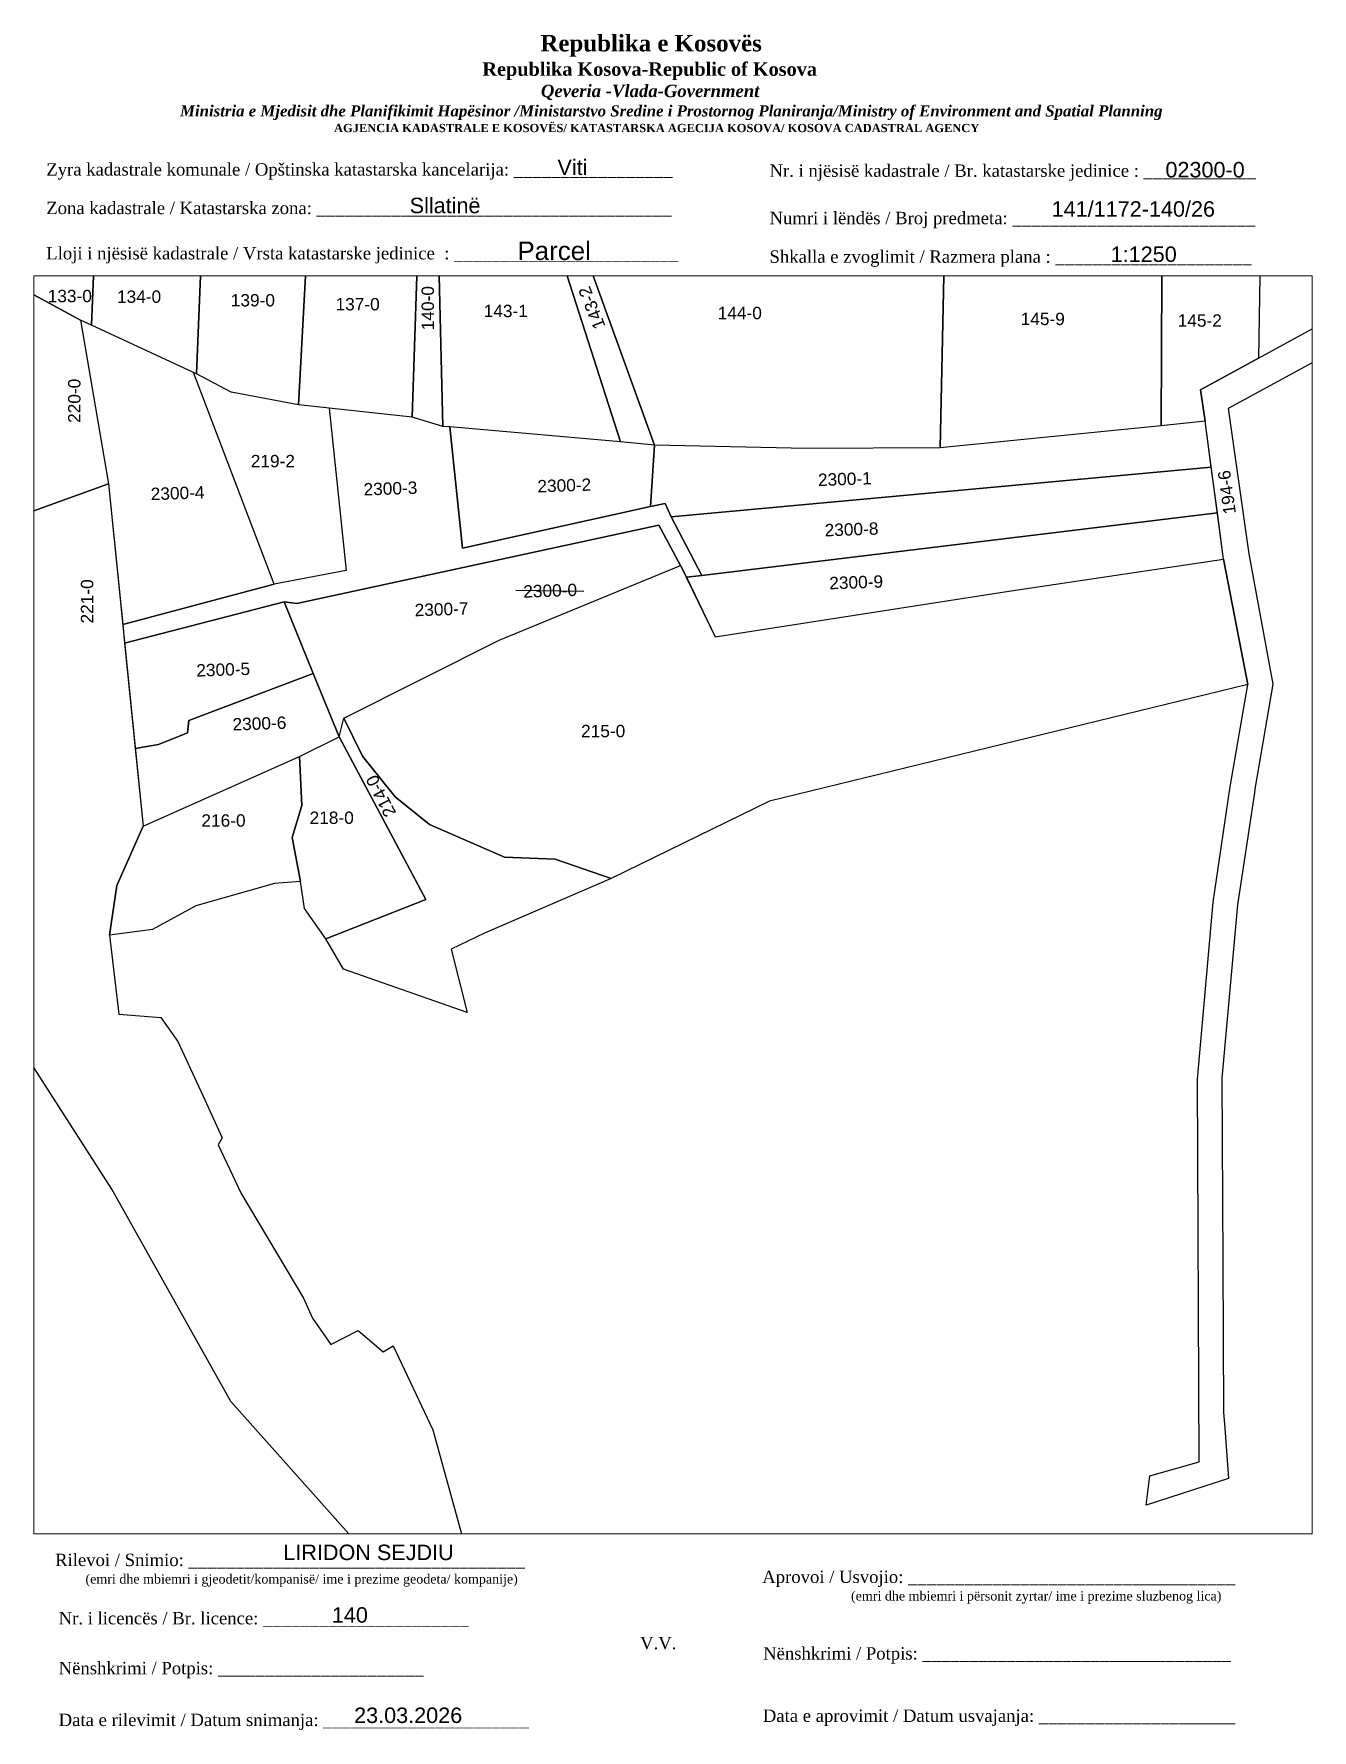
# Paper-space layout 'Manuali (2)' of a CAD drawing. Header units: metres, sheet in millimetres. Extents: x 1 to 208, y 2 to 276.
# The model-space entities are those that its viewports show. They can reach past a viewport. Long polylines and large blocks are cut down to what shows.
import ezdxf
from ezdxf.enums import TextEntityAlignment as Align

# ---------------------------------------------------------------- set-up
doc = ezdxf.new("R2010")
doc.units = ezdxf.units.M
doc.layers.get('0').update_dxf_attribs({"lineweight": 0})
for name, color, linetype, lineweight in [('Korniza e jashtme', 7, 'Continuous', 0), ('Ndarjet', 1, 'Continuous', 0), ('Nr-Ri', 1, 'Continuous', 0), ('Parcela Baze', 7, 'Continuous', 0)]:
    doc.layers.add(name, color=color, linetype=linetype, lineweight=lineweight)
for name, color, linetype in [('ParcelGeomView', 253, 'Continuous'), ('SLLATIN_A10_PAR_PARCEL_TXT', 252, 'Continuous'), ('V-NODE', 1, 'Continuous')]:
    doc.layers.add(name, color=color, linetype=linetype)
doc.styles.get("Standard").update_dxf_attribs({"font": 'arial.ttf'})

msp = doc.modelspace()

# ---------------------------------------------------------------- linework, layer by layer
at = {"layer": 'Ndarjet', "color": 1, "flags": 128}
for points in [[(7524452.24, 4692066.95), (7524449.65, 4692091.45)], [(7524491.02, 4692087.78), (7524490.24, 4692075.35)], [(7524494.42, 4692073.28), (7524539.86, 4692077.48), (7524603.55, 4692083.35)], [(7524493.2, 4692076), (7524490.24, 4692075.35), (7524452.24, 4692066.95)], [(7524493.2, 4692076), (7524494.42, 4692073.28), (7524500.62, 4692061.46)], [(7524497.47, 4692061.08), (7524500.62, 4692061.46), (7524604.8, 4692074.11)]]:
    msp.add_lwpolyline(points, dxfattribs=at)
for points, elevation in [([(7524383.94, 4692047.79), (7524416.18, 4692056.11), (7524418.75, 4692055.77), (7524491.88, 4692071.61), (7524496.31, 4692063.46)], 557.53), ([(7524383.57, 4692051.55), (7524414.2, 4692059.66)], 557.61), ([(7524416.18, 4692056.11), (7524422.08, 4692041.64), (7524427.31, 4692028.83)], 556.46), ([(7524422.08, 4692041.64), (7524396.92, 4692032.14), (7524396.69, 4692029.66), (7524390.78, 4692027.27), (7524386.09, 4692026.47)], 556.03)]:
    msp.add_lwpolyline(points, dxfattribs=dict(at, elevation=elevation))
at = {"layer": 'Parcela Baze', "flags": 128}
msp.add_lwpolyline([(7524375.05, 4692113.02), (7524377.27, 4692112.04), (7524397.85, 4692102.48), (7524414.2, 4692059.66), (7524428.71, 4692062.44), (7524425.27, 4692095.24), (7524442.08, 4692093.42), (7524448.26, 4692091.56), (7524449.65, 4692091.45), (7524484.16, 4692088.43), (7524491.02, 4692087.78), (7524521.73, 4692087.12), (7524548.8, 4692087.21), (7524593.45, 4692091.67), (7524602.31, 4692092.6), (7524606.06, 4692064.76), (7524562.63, 4692058.27), (7524503.32, 4692049.05), (7524496.31, 4692063.46), (7524459.65, 4692048.34), (7524428.22, 4692032.61), (7524427.31, 4692028.83), (7524419.32, 4692024.85), (7524387.68, 4692010.77), (7524380.69, 4692079.98), (7524375.05, 4692113.02)], dxfattribs=at)
at = {"layer": 'ParcelGeomView'}
for points in [[(7524377.27, 4692112.04), (7524379.8, 4692176.67), (7524380.48, 4692232.96), (7524381.85, 4692307.82), (7524382, 4692316.26), (7524386.11, 4692316.15), (7524389.34, 4692315.98), (7524393.02, 4692316.15), (7524407.65, 4692316.59), (7524405.6, 4692276.06), (7524404.82, 4692260.46), (7524398.47, 4692102.19), (7524397.85, 4692102.48), (7524377.27, 4692112.04)], [(7524407.65, 4692316.59), (7524428.32, 4692314.84), (7524421.41, 4692138.52), (7524419.11, 4692095.91), (7524405.5, 4692098.48), (7524398.47, 4692102.19), (7524404.82, 4692260.46), (7524405.6, 4692276.06), (7524407.65, 4692316.59)], [(7524450.87, 4692312.93), (7524445.51, 4692189.28), (7524443.69, 4692141.47), (7524442.08, 4692093.42), (7524425.27, 4692095.24), (7524419.11, 4692095.91), (7524421.41, 4692138.52), (7524428.32, 4692314.84), (7524450.87, 4692312.93)], [(7524351.52, 4692126.98), (7524352.2, 4692130.38), (7524352.58, 4692131.2), (7524353.91, 4692136.29), (7524354.05, 4692153.26), (7524355.4, 4692198.75), (7524357.08, 4692237.91), (7524359.03, 4692275.83), (7524360.27, 4692294.45), (7524360.47, 4692308.59), (7524381.85, 4692307.82), (7524380.48, 4692232.96), (7524379.8, 4692176.67), (7524377.27, 4692112.04), (7524375.05, 4692113.02), (7524362.71, 4692119.73), (7524354.92, 4692124.99), (7524351.52, 4692126.98)], [(7524471.47, 4692141.99), (7524480.31, 4692310.91), (7524553.46, 4692309.43), (7524550.16, 4692152.39), (7524548.8, 4692087.21), (7524521.73, 4692087.12), (7524491.02, 4692087.78), (7524471.47, 4692141.99)], [(7524596.68, 4692307.66), (7524615.99, 4692306.87), (7524613.13, 4692105.36), (7524601.41, 4692098.95), (7524602.31, 4692092.6), (7524593.45, 4692091.67), (7524593.62, 4692140.41), (7524593.87, 4692155.67), (7524594.68, 4692202.21), (7524595.57, 4692253.23), (7524596.68, 4692307.66)], [(7524550.16, 4692152.39), (7524562.13, 4692153.08), (7524593.87, 4692155.67), (7524593.62, 4692140.41), (7524593.45, 4692091.67), (7524548.8, 4692087.21), (7524550.16, 4692152.39)], [(7524447.11, 4692138.12), (7524448.26, 4692091.56), (7524442.08, 4692093.42), (7524443.69, 4692141.47), (7524447.11, 4692138.12)], [(7524467.19, 4692141.32), (7524484.16, 4692088.43), (7524449.65, 4692091.45), (7524448.26, 4692091.56), (7524447.11, 4692138.12), (7524467.19, 4692141.32)], [(7524467.19, 4692141.32), (7524471.47, 4692141.99), (7524491.02, 4692087.78), (7524484.16, 4692088.43), (7524467.19, 4692141.32)], [(7524362.71, 4692119.73), (7524375.05, 4692113.02), (7524380.69, 4692079.98), (7524357.13, 4692071.39), (7524345.31, 4692083.93), (7524333.83, 4692105.77), (7524362.71, 4692119.73)], [(7524610.92, 4692039.41), (7524514.26, 4692015.82), (7524482.25, 4692000.18), (7524470.96, 4692004.12), (7524460.75, 4692004.52), (7524445.59, 4692011.13), (7524438.62, 4692016.69), (7524432.01, 4692024.89), (7524428.22, 4692032.61), (7524459.65, 4692048.34), (7524496.31, 4692063.46), (7524503.32, 4692049.05), (7524562.63, 4692058.27), (7524606.06, 4692064.76), (7524610.92, 4692039.41)], [(7524428.22, 4692032.61), (7524432.01, 4692024.89), (7524438.62, 4692016.69), (7524445.59, 4692011.13), (7524460.75, 4692004.52), (7524470.96, 4692004.12), (7524482.25, 4692000.18), (7524456.69, 4691989.13), (7524449.93, 4691985.92), (7524453.17, 4691973.12), (7524428.19, 4691981.87), (7524424.64, 4691988.02), (7524444.83, 4691995.97), (7524427.31, 4692028.83), (7524428.22, 4692032.61)], [(7524427.31, 4692028.83), (7524444.83, 4691995.97), (7524424.64, 4691988.02), (7524420.28, 4691994.14), (7524419.52, 4691999.58), (7524417.82, 4692008.49), (7524419.74, 4692014.92), (7524419.32, 4692024.85), (7524427.31, 4692028.83)], [(7524419.52, 4691999.58), (7524414.22, 4691999.2), (7524398.32, 4691994.66), (7524389.61, 4691989.92), (7524380.92, 4691988.73), (7524382.41, 4691998.79), (7524387.68, 4692010.77), (7524419.32, 4692024.85), (7524419.74, 4692014.92), (7524417.82, 4692008.49), (7524419.52, 4691999.58)]]:
    msp.add_lwpolyline(points, close=True, dxfattribs=at)
for points in [[(7524357.13, 4692071.39), (7524380.69, 4692079.98), (7524387.68, 4692010.77), (7524382.41, 4691998.79), (7524380.92, 4691988.73), (7524382.77, 4691972.79), (7524391.24, 4691972.07), (7524394.69, 4691967.25), (7524400.13, 4691955.43), (7524403.68, 4691947.76), (7524402.83, 4691946.4), (7524407.51, 4691936.55), (7524420.07, 4691915.39), (7524421.92, 4691911.31), (7524425.62, 4691906), (7524431.17, 4691908.84), (7524436.23, 4691904.52), (7524438.21, 4691905.75), (7524446.22, 4691888.78), (7524452.52, 4691865.93)], [(7524433.58, 4691862.9), (7524405.41, 4691894.51), (7524381.38, 4691937.39), (7524345.8, 4691993.02)], [(7524625.73, 4692105.42), (7524607, 4692095.16), (7524611.13, 4692065.79), (7524616, 4692039.45), (7524612.38, 4692018.25), (7524612.28, 4692017.5), (7524608.88, 4691994.84), (7524605.67, 4691959.81), (7524605.87, 4691922.68), (7524606.04, 4691892.25), (7524606.28, 4691889.12), (7524607.06, 4691878.96), (7524590.4, 4691873.54), (7524591.11, 4691879.47), (7524601.09, 4691882.28), (7524600.8, 4691959.61), (7524603.91, 4691995.44), (7524607.34, 4692018.29), (7524610.92, 4692039.41), (7524606.06, 4692064.76), (7524602.31, 4692092.6), (7524601.41, 4692098.95), (7524613.13, 4692105.36), (7524624.52, 4692111.59), (7524633.15, 4692110.61)]]:
    msp.add_lwpolyline(points, dxfattribs=at)
at = {"layer": 'V-NODE'}
msp.add_line((7524463.01, 4692058.48), (7524476.74, 4692058.25), dxfattribs=at)
at = {"layer": 'V-NODE', "flags": 128}
for points in [[(7524397.85, 4692102.48), (7524377.27, 4692112.04), (7524375.05, 4692113.02), (7524380.69, 4692079.98), (7524383.56, 4692051.55), (7524414.2, 4692059.66)], [(7524449.65, 4692091.45), (7524448.26, 4692091.56), (7524442.08, 4692093.42), (7524425.27, 4692095.24), (7524428.71, 4692062.44), (7524414.2, 4692059.66), (7524383.56, 4692051.55), (7524383.94, 4692047.79), (7524416.18, 4692056.11), (7524418.75, 4692055.77), (7524491.88, 4692071.61), (7524496.31, 4692063.46), (7524497.47, 4692061.08), (7524500.62, 4692061.46), (7524494.42, 4692073.28), (7524493.2, 4692076), (7524490.24, 4692075.35), (7524452.24, 4692066.95)], [(7524603.55, 4692083.35), (7524602.31, 4692092.6), (7524593.45, 4692091.67), (7524548.8, 4692087.21), (7524521.73, 4692087.12), (7524491.02, 4692087.78), (7524490.24, 4692075.35), (7524493.2, 4692076), (7524494.42, 4692073.28), (7524539.86, 4692077.48)], [(7524491.02, 4692087.78), (7524484.16, 4692088.43), (7524449.65, 4692091.45), (7524452.24, 4692066.95), (7524490.24, 4692075.35)], [(7524604.8, 4692074.11), (7524603.55, 4692083.35), (7524539.86, 4692077.48), (7524494.42, 4692073.28), (7524500.62, 4692061.46)], [(7524459.65, 4692048.34), (7524496.31, 4692063.46), (7524491.88, 4692071.61), (7524418.75, 4692055.77), (7524416.18, 4692056.11), (7524422.08, 4692041.64), (7524427.31, 4692028.83), (7524428.22, 4692032.61)], [(7524562.63, 4692058.27), (7524606.06, 4692064.76), (7524604.8, 4692074.11), (7524500.62, 4692061.46), (7524497.47, 4692061.08), (7524503.32, 4692049.05)], [(7524416.18, 4692056.11), (7524383.94, 4692047.79), (7524386.09, 4692026.47), (7524390.78, 4692027.27), (7524396.69, 4692029.66), (7524396.92, 4692032.14), (7524422.08, 4692041.64)], [(7524422.08, 4692041.64), (7524396.92, 4692032.14), (7524396.69, 4692029.66), (7524390.78, 4692027.27), (7524386.09, 4692026.47), (7524387.68, 4692010.77), (7524419.32, 4692024.85), (7524427.31, 4692028.83)]]:
    msp.add_lwpolyline(points, close=True, dxfattribs=at)

# ---------------------------------------------------------------- texts
at = {"layer": 'Nr-Ri'}
for s, p in [('2300-1', (7524524.11, 4692079.51)), ('2300-4', (7524389.27, 4692076.66)), ('2300-3', (7524432.28, 4692077.6)), ('2300-2', (7524467.41, 4692078.22)), ('2300-8', (7524525.46, 4692069.34)), ('2300-9', (7524526.4, 4692058.64)), ('2300-7', (7524442.61, 4692053.19)), ('2300-5', (7524398.48, 4692040.99)), ('2300-6', (7524405.8, 4692030.1))]:
    msp.add_text(s, height=2.5, rotation=1.9083, dxfattribs=at).set_placement(p)
at = {"layer": 'Parcela Baze'}
msp.add_text('2300-0', height=2.5, rotation=1.9083, dxfattribs=at).set_placement((7524464.56, 4692056.95))
at = {"layer": 'SLLATIN_A10_PAR_PARCEL_TXT'}
for s, p in [('133-0', (7524372.87, 4692117.92)), ('134-0', (7524386.87, 4692117.79)), ('139-0', (7524409.87, 4692117.07)), ('137-0', (7524431.04, 4692116.27)), ('143-1', (7524460.98, 4692114.9)), ('144-0', (7524508.27, 4692114.49)), ('145-9', (7524569.5, 4692113.3)), ('145-2', (7524601.23, 4692112.97)), ('219-2', (7524413.91, 4692084.56)), ('215-0', (7524480.66, 4692030)), ('216-0', (7524403.93, 4692011.92)), ('218-0', (7524425.8, 4692012.48))]:
    msp.add_text(s, height=2.5, dxfattribs=at).set_placement(p, align=Align.MIDDLE_CENTER)
for s, rotation, p in [('140-0', 90, (7524445.21, 4692115.47)), ('143-2', 111.6425, (7524478.37, 4692115.53)), ('220-0', 90, (7524373.78, 4692096.74)), ('194-6', 97.9662, (7524606.7, 4692078.25)), ('221-0', 90, (7524376.36, 4692056.2)), ('214-0', 117.1344, (7524435.73, 4692016.86))]:
    msp.add_text(s, height=2.5, rotation=rotation, dxfattribs=at).set_placement(p, align=Align.MIDDLE_CENTER)

psp = doc.layouts.new('Manuali (2)')

# ---------------------------------------------------------------- texts
for s, p in [('02300-0', (183.92, 252.84)), ('Sllatinë', (61.73, 247.06)), ('LIRIDON SEJDIU ', (41.3, 29.28)), ('140', (49.15, 19.16)), ('23.03.2026', (52.75, 2.94))]:
    psp.add_text(s, height=2.5).set_placement(p)
for s, insert, char_height, width, attachment_point in [('\\pi77.297;{\\fBook Antiqua|b1|i0|c0|p18;\\H1.333x;Republika e Kosovës\\fTimes New Roman|b1|i0|c0|p18;\\P\\pi67.927;\\fBook Antiqua|b1|i0|c0|p18;\\H0.8125x;Republika Kosova-Republic of Kosova\\fTimes New Roman|b1|i0|c0|p18;\\P\\pi77.378;\\fBook Antiqua|b1|i1|c0|p18;\\H0.9233x;Qeveria -Vlada-Government \\P\\pi13.032,l6,t23.033;\\fTimes New Roman|b1|i1|c0|p18;\\H0.9x;Ministria e Mjedisit dhe Planifikimit Hapësinor /Ministarstvo Sredine i Prostornog Planiranja/Ministry of Environment and Spatial Planning\\P\\pi43.931,l0,tz;\\fBook Antiqua|b1|i0|c0|p18;\\H0.7406x;AGJENCIA KADASTRALE E KOSOVËS/ KATASTARSKA AGECIJA KOSOVA/ KOSOVA CADASTRAL AGENCY}', (5.57, 275.89), 2, 191.8237, 1), ('{\\fTimes New Roman|b0|i0|c0|p18;Zyra kadastrale komunale / Opštinska katastarska kancelarija: _________________}', (2.98, 255.14), 2, 100.6873, 1), ('Viti', (88.05, 254.47), 2.5, 9.9735, 5), ('{\\fTimes New Roman|b0|i0|c0|p18;Nr. i njësisë kadastrale / Br. katastarske jedinice : ____________}', (119.91, 254.94), 2, 79.9484, 1), ('{\\fTimes New Roman|b0|i0|c0|p18;Zona kadastrale / Katastarska zona: ______________________________________}', (2.98, 248.91), 2, 100.6873, 1), ('{\\fTimes New Roman|b0|i0|c0|p18;Numri i lëndës / Broj predmeta: __________________________}', (119.91, 247.28), 2, 79.9484, 1), ('141/1172-140/26', (178.73, 247.73), 2.5, 10.1784, 5), ('{\\fTimes New Roman|b0|i0|c0|p18;Lloji i njësisë kadastrale / Vrsta katastarske jedinice  : ________________________}', (2.98, 241.59), 2, 100.6873, 1), ('{\\fArial|b0|i0|c0|p34;Parcel}', (85.09, 240.96), 3, 11.2939, 5), ('1:1250', (180.41, 240.41), 2.5, 10.1784, 5), ('{\\fTimes New Roman|b0|i0|c0|p18;Shkalla e zvoglimit / Razmera plana : _____________________}', (119.91, 241.04), 2, 79.9484, 1), ('{\\fTimes New Roman|b0|i0|c0|p18;Rilevoi / Snimio: ____________________________________\\P     \\H0.75x;(emri dhe mbiemri i gjeodetit/kompanisë/ ime i prezime geodeta/ kompanije)}', (42.38, 27.65), 2, 74.7958, 5), ('{\\fTimes New Roman|b0|i0|c0|p18; Aprovoi / Usvojio: ___________________________________\\P                    \\H0.75x;(emri dhe mbiemri i përsonit zyrtar/ ime i prezime sluzbenog lica)}', (117.98, 27.58), 2, 83.344, 1), ('{\\fTimes New Roman|b0|i0|c0|p18;Nr. i licencës / Br. licence: ______________________\\P                                }', (4.98, 20.89), 2, 83.344, 1), ('{\\fTimes New Roman|b0|i0|c0|p18;V.V.                                 }', (101.92, 15.84), 2, 5.7076, 5), ('{\\fTimes New Roman|b0|i0|c0|p18; Nënshkrimi / Potpis: _________________________________}', (118.12, 15.2), 2, 83.344, 1), ('{\\fTimes New Roman|b0|i0|c0|p18;Nënshkrimi / Potpis: ______________________\\P                                 }', (4.98, 12.82), 2, 83.344, 1), ('{\\fTimes New Roman|b0|i0|c0|p18;Data e rilevimit / Datum snimanja: ______________________\\P                                 }', (4.98, 4.45), 2, 83.344, 1), ('{\\fTimes New Roman|b0|i0|c0|p18; Data e aprovimit / Datum usvajanja: _____________________}', (118.07, 5.12), 2, 83.344, 1)]:
    psp.add_mtext(s, dxfattribs=dict(insert=insert, char_height=char_height, width=width, attachment_point=attachment_point))

# ---------------------------------------------------------------- viewports
at = {"layer": 'Korniza e jashtme', "view_target_point": (370776.43, 310629.57)}
psp.add_viewport(center=(104.31, 135.25), size=(206.65, 203.4046), view_center_point=(7153718.35, 4381365.33), view_height=254.2557, dxfattribs=at)

doc.saveas('drawing.dxf')
